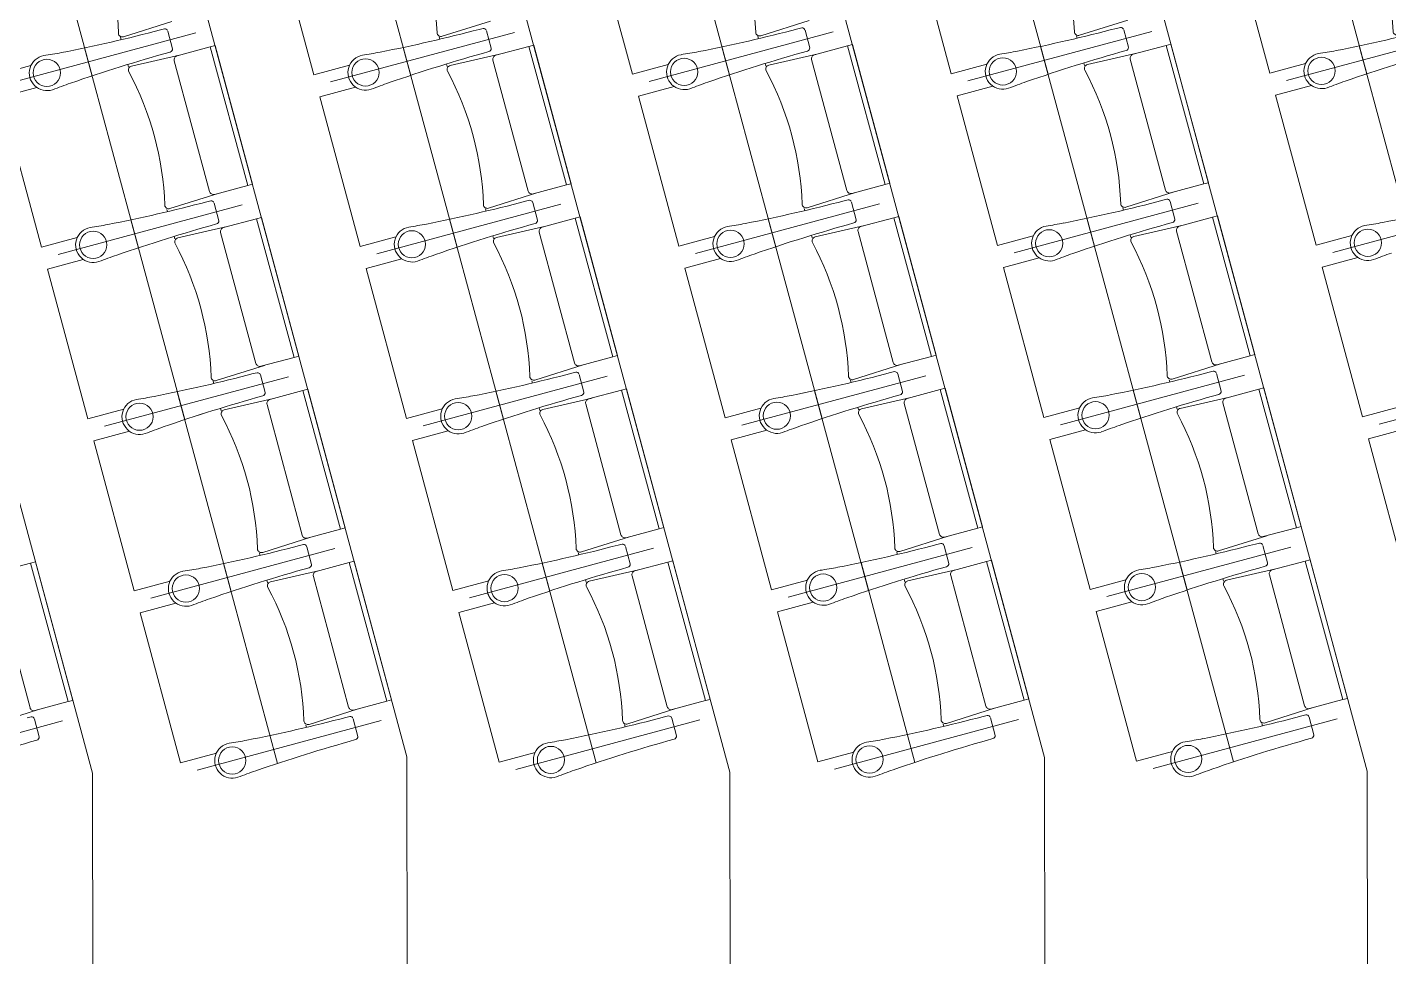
# Model space of a CAD drawing. Header units: millimetres. Extents: x 586 to 1010, y 369 to 668.
# Drawn here: x 696.986 to 701.259, y 479.977 to 482.894 of the extents above; entities that cross this region are included whole.
import ezdxf

# ---------------------------------------------------------------- set-up
doc = ezdxf.new("R2010")
doc.units = ezdxf.units.MM
doc.linetypes.add('CENTER', pattern=[2, 1.25, -0.25, 0.25, -0.25])
doc.linetypes.add('DASHED', pattern=[0.75, 0.5, -0.25])
doc.layers.add('plan line', color=7, linetype='Continuous', lineweight=15)

msp = doc.modelspace()

# ---------------------------------------------------------------- linework, layer by layer
at = {"color": 254, "lineweight": 25}
for points in [[(671.7124, 620.7085), (706.7355, 621.773), (754.2598, 613.8303), (814.6609, 600.1481), (855.7567, 598.0104), (895.0671, 567.0647), (920.0096, 542.0176), (952.0084, 521.2476), (977.2234, 504.6526), (979.6352, 479.2339), (986.3437, 463.8549), (988.7975, 462.3853)], [(654.944, 595.4717), (670.2671, 587.3174), (714.302, 595.1648), (787.0891, 595.1648), (819.3936, 580.9441), (821.0297, 562.8505), (813.4907, 552.7881), (808.7339, 539.6711), (796.4072, 534.7059), (791.0222, 527.249), (791.0222, 507.547), (797.3007, 476.5274), (814.9752, 463.8897), (836.1481, 474.6816), (874.0221, 478.5878), (885.7286, 462.7333), (863.0042, 436.0794), (845.7887, 420.6845), (845.1044, 408.6747)], [(639.2065, 583.4381), (644.7272, 575.638), (657.7961, 553.4401), (668.4043, 543.9291), (682.5178, 548.7307), (692.9838, 555.4778), (711.9339, 556.5828), (734.3456, 532.1334), (750.593, 477.7475), (754.1369, 444.164), (776.4657, 425.4473), (782.6172, 412.2355)]]:
    msp.add_spline(points, degree=3, dxfattribs=at)
at = {"layer": 'plan line'}
for p, q in [((697.1909, 480.5526), (695.6584, 486.2364)), ((698.1775, 480.6046), (696.6585, 486.238)), ((699.1912, 480.5558), (697.6586, 486.2396)), ((698.6588, 486.2411), (700.1792, 480.6025)), ((701.1914, 480.559), (699.6589, 486.2427)), ((697.8855, 482.7454), (697.7586, 483.2159)), ((698.8856, 482.747), (698.7587, 483.2175)), ((699.8857, 482.7486), (699.7589, 483.2191)), ((700.8858, 482.7501), (700.759, 483.2206)), ((697.4169, 482.8892), (697.4044, 482.8861)), ((697.4169, 482.8892), (697.4044, 482.8861)), ((697.4273, 482.882), (697.4419, 482.8267)), ((697.4273, 482.882), (697.4419, 482.8267)), ((698.417, 482.8907), (698.4046, 482.8876)), ((698.417, 482.8907), (698.4046, 482.8876)), ((698.4274, 482.8835), (698.442, 482.8283)), ((698.4274, 482.8835), (698.442, 482.8283)), ((699.4171, 482.8923), (699.4047, 482.8892)), ((699.4171, 482.8923), (699.4047, 482.8892)), ((699.4275, 482.8851), (699.4421, 482.8299)), ((699.4275, 482.8851), (699.4421, 482.8299)), ((700.4173, 482.8939), (700.4048, 482.8908)), ((700.4173, 482.8939), (700.4048, 482.8908)), ((700.4276, 482.8867), (700.4423, 482.8314)), ((700.4276, 482.8867), (700.4423, 482.8314)), ((697.2791, 482.8622), (697.281, 482.8552)), ((698.2793, 482.8638), (698.2812, 482.8568)), ((699.2794, 482.8654), (699.2813, 482.8584)), ((700.2795, 482.867), (700.2814, 482.8599)), ((696.9979, 482.7742), (696.8854, 482.7438)), ((697.302, 482.7776), (697.3042, 482.7694)), ((697.9981, 482.7758), (697.8855, 482.7454)), ((698.3021, 482.7791), (698.3043, 482.771)), ((698.9982, 482.7773), (698.8856, 482.747)), ((699.3022, 482.7807), (699.3044, 482.7726)), ((699.9983, 482.7789), (699.8857, 482.7486)), ((700.3023, 482.7823), (700.3045, 482.7742)), ((700.9984, 482.7805), (700.8858, 482.7501)), ((696.904, 482.6748), (697.0165, 482.7052)), ((697.9041, 482.6764), (698.0167, 482.7067)), ((698.9042, 482.678), (699.0168, 482.7083)), ((699.9043, 482.6795), (700.0169, 482.7099)), ((700.9044, 482.6811), (701.017, 482.7115)), ((697.0308, 482.2043), (696.904, 482.6748)), ((698.031, 482.2059), (697.9041, 482.6764)), ((699.0311, 482.2075), (698.9042, 482.678)), ((700.0312, 482.209), (699.9043, 482.6795)), ((701.0313, 482.2106), (700.9044, 482.6811)), ((697.4246, 482.3227), (697.4265, 482.3157)), ((697.5624, 482.3496), (697.5499, 482.3465)), ((697.5624, 482.3496), (697.5499, 482.3465)), ((697.5727, 482.3424), (697.5874, 482.2872)), ((697.5727, 482.3424), (697.5874, 482.2872)), ((698.4247, 482.3243), (698.4266, 482.3172)), ((698.5625, 482.3512), (698.55, 482.3481)), ((698.5625, 482.3512), (698.55, 482.3481)), ((698.5729, 482.344), (698.5875, 482.2888)), ((698.5729, 482.344), (698.5875, 482.2888)), ((699.4249, 482.3259), (699.4268, 482.3188)), ((699.5626, 482.3528), (699.5502, 482.3497)), ((699.5626, 482.3528), (699.5502, 482.3497)), ((699.573, 482.3456), (699.5876, 482.2903)), ((699.573, 482.3456), (699.5876, 482.2903)), ((700.425, 482.3274), (700.4269, 482.3204)), ((700.5627, 482.3544), (700.5503, 482.3513)), ((700.5627, 482.3544), (700.5503, 482.3513)), ((700.5731, 482.3472), (700.5877, 482.2919)), ((700.5731, 482.3472), (700.5877, 482.2919)), ((697.1434, 482.2347), (697.0308, 482.2043)), ((697.4474, 482.238), (697.4496, 482.2299)), ((698.1435, 482.2362), (698.031, 482.2059)), ((698.4476, 482.2396), (698.4498, 482.2315)), ((699.1437, 482.2378), (699.0311, 482.2075)), ((699.4477, 482.2412), (699.4499, 482.233)), ((700.1438, 482.2394), (700.0312, 482.209)), ((700.4478, 482.2428), (700.45, 482.2346)), ((701.1439, 482.241), (701.0313, 482.2106)), ((697.0495, 482.1353), (697.162, 482.1656)), ((698.0496, 482.1369), (698.1622, 482.1672)), ((699.0497, 482.1384), (699.1623, 482.1688)), ((700.0498, 482.14), (700.1624, 482.1704)), ((701.0499, 482.1416), (701.1625, 482.1719)), ((697.1763, 481.6648), (697.0495, 482.1353)), ((698.1764, 481.6663), (698.0496, 482.1369)), ((699.1766, 481.6679), (699.0497, 482.1384)), ((700.1767, 481.6695), (700.0498, 482.14)), ((701.1768, 481.6711), (701.0499, 482.1416)), ((697.7079, 481.8101), (697.6954, 481.807)), ((697.7079, 481.8101), (697.6954, 481.807)), ((698.708, 481.8117), (698.6955, 481.8086)), ((698.708, 481.8117), (698.6955, 481.8086)), ((699.7081, 481.8133), (699.6956, 481.8102)), ((699.7081, 481.8133), (699.6956, 481.8102)), ((699.7185, 481.8061), (699.7331, 481.7508)), ((699.7185, 481.8061), (699.7331, 481.7508)), ((700.7082, 481.8148), (700.6957, 481.8117)), ((700.7082, 481.8148), (700.6957, 481.8117)), ((700.7186, 481.8076), (700.7332, 481.7524)), ((700.7186, 481.8076), (700.7332, 481.7524)), ((697.5701, 481.7832), (697.572, 481.7761)), ((697.7182, 481.8029), (697.7329, 481.7477)), ((697.7182, 481.8029), (697.7328, 481.7477)), ((698.5702, 481.7848), (698.5721, 481.7777)), ((698.7183, 481.8045), (698.733, 481.7492)), ((698.7183, 481.8045), (698.733, 481.7492)), ((699.5703, 481.7863), (699.5722, 481.7793)), ((700.5704, 481.7879), (700.5723, 481.7809)), ((697.2889, 481.6951), (697.1763, 481.6648)), ((697.5929, 481.6985), (697.5951, 481.6904)), ((698.289, 481.6967), (698.1764, 481.6663)), ((698.593, 481.7001), (698.5952, 481.6919)), ((699.2891, 481.6983), (699.1766, 481.6679)), ((699.5932, 481.7016), (699.5954, 481.6935)), ((700.2893, 481.6999), (700.1767, 481.6695)), ((700.5933, 481.7032), (700.5955, 481.6951)), ((701.2894, 481.7014), (701.1768, 481.6711)), ((697.1949, 481.5957), (697.3075, 481.6261)), ((697.3218, 481.1252), (697.1949, 481.5957)), ((698.1951, 481.5973), (698.3076, 481.6277)), ((698.3219, 481.1268), (698.1951, 481.5973)), ((699.1952, 481.5989), (699.3078, 481.6293)), ((699.322, 481.1284), (699.1952, 481.5989)), ((700.1953, 481.6005), (700.3079, 481.6308)), ((700.3222, 481.13), (700.1953, 481.6005)), ((701.1954, 481.6021), (701.308, 481.6324)), ((701.3223, 481.1316), (701.1954, 481.6021)), ((697.8533, 481.2706), (697.8409, 481.2675)), ((697.8533, 481.2706), (697.8409, 481.2675)), ((697.8637, 481.2634), (697.8783, 481.2081)), ((697.8637, 481.2634), (697.8783, 481.2081)), ((698.8535, 481.2721), (698.841, 481.269)), ((698.8535, 481.2721), (698.841, 481.269)), ((698.8638, 481.2649), (698.8785, 481.2097)), ((698.8638, 481.2649), (698.8785, 481.2097)), ((699.8536, 481.2737), (699.8411, 481.2706)), ((699.8536, 481.2737), (699.8411, 481.2706)), ((699.8639, 481.2665), (699.8786, 481.2113)), ((699.8639, 481.2665), (699.8786, 481.2113)), ((700.8537, 481.2753), (700.8412, 481.2722)), ((700.8537, 481.2753), (700.8412, 481.2722)), ((700.8641, 481.2681), (700.8787, 481.2129)), ((700.8641, 481.2681), (700.8787, 481.2129)), ((697.7156, 481.2437), (697.7175, 481.2366)), ((698.7157, 481.2452), (698.7176, 481.2382)), ((699.7158, 481.2468), (699.7177, 481.2398)), ((700.7159, 481.2484), (700.7178, 481.2413)), ((697.4344, 481.1556), (697.3218, 481.1252)), ((697.7384, 481.159), (697.7406, 481.1508)), ((698.4345, 481.1572), (698.3219, 481.1268)), ((698.7385, 481.1605), (698.7407, 481.1524)), ((699.4346, 481.1587), (699.322, 481.1284)), ((699.7386, 481.1621), (699.7408, 481.154)), ((700.4347, 481.1603), (700.3222, 481.13)), ((700.7388, 481.1637), (700.741, 481.1556)), ((697.3404, 481.0562), (697.453, 481.0866)), ((698.3405, 481.0578), (698.4531, 481.0881)), ((699.3407, 481.0594), (699.4532, 481.0897)), ((700.3408, 481.0609), (700.4533, 481.0913)), ((697.4673, 480.5857), (697.3404, 481.0562)), ((698.4674, 480.5873), (698.3405, 481.0578)), ((699.4675, 480.5889), (699.3407, 481.0594)), ((700.4676, 480.5904), (700.3408, 481.0609)), ((696.9987, 480.7295), (696.9862, 480.7264)), ((697.009, 480.7223), (697.0237, 480.667)), ((697.861, 480.7041), (697.8629, 480.6971)), ((697.9988, 480.731), (697.9863, 480.7279)), ((698.0092, 480.7238), (698.0238, 480.6686)), ((698.8612, 480.7057), (698.8631, 480.6987)), ((698.9989, 480.7326), (698.9865, 480.7295)), ((699.0093, 480.7254), (699.0239, 480.6702)), ((699.8613, 480.7073), (699.8632, 480.7002)), ((699.9991, 480.7342), (699.9866, 480.7311)), ((700.0094, 480.727), (700.0241, 480.6717)), ((700.8614, 480.7089), (700.8633, 480.7018)), ((700.9992, 480.7358), (700.9867, 480.7327)), ((701.0095, 480.7286), (701.0242, 480.6733)), ((697.5798, 480.6161), (697.4673, 480.5857)), ((698.58, 480.6176), (698.4674, 480.5873)), ((699.5801, 480.6192), (699.4675, 480.5889)), ((700.5802, 480.6208), (700.4676, 480.5904)), ((698.195, 469.5381), (698.1775, 480.6046)), ((700.1792, 480.6025), (700.1966, 469.5465)), ((697.2082, 469.587), (697.1909, 480.5526)), ((699.2085, 469.5901), (699.1912, 480.5558)), ((701.2087, 469.5933), (701.1914, 480.559))]:
    msp.add_line(p, q, dxfattribs=at)
at = {"layer": 'plan line', "linetype": 'DASHED', "ltscale": 3}
for p, q in [((697.1899, 482.7419), (697.0208, 483.369)), ((698.19, 482.7434), (698.0209, 483.3706)), ((699.1902, 482.745), (699.021, 483.3722)), ((700.1903, 482.7466), (700.0212, 483.3737)), ((701.1904, 482.7482), (701.0213, 483.3753)), ((698.3355, 482.2039), (698.1664, 482.831)), ((699.3356, 482.2055), (699.1665, 482.8326)), ((700.3357, 482.2071), (700.1666, 482.8342)), ((701.3358, 482.2086), (701.1667, 482.8358)), ((697.3354, 482.2023), (697.1663, 482.8295)), ((697.4809, 481.6628), (697.3118, 482.2899)), ((698.481, 481.6644), (698.3119, 482.2915)), ((699.4811, 481.666), (699.312, 482.2931)), ((700.4812, 481.6675), (700.3121, 482.2947)), ((697.6263, 481.1233), (697.4572, 481.7504)), ((698.6265, 481.1248), (698.4574, 481.752)), ((699.6266, 481.1264), (699.4575, 481.7536)), ((700.6267, 481.128), (700.4576, 481.7551)), ((697.7718, 480.5837), (697.6027, 481.2109)), ((698.7719, 480.5853), (698.6028, 481.2125)), ((699.7721, 480.5869), (699.603, 481.214)), ((700.7722, 480.5885), (700.6031, 481.2156))]:
    msp.add_line(p, q, dxfattribs=at)
at = {"layer": 'plan line', "linetype": 'CENTER', "ltscale": 3}
for p, q in [((697.515, 482.8766), (696.9377, 482.7209)), ((697.515, 482.8766), (696.9377, 482.7209)), ((698.5151, 482.8782), (697.9378, 482.7225)), ((698.5151, 482.8782), (697.9378, 482.7225)), ((699.5153, 482.8797), (698.9379, 482.7241)), ((699.5153, 482.8797), (698.9379, 482.7241)), ((700.5154, 482.8813), (699.9381, 482.7257)), ((700.5154, 482.8813), (699.9381, 482.7257)), ((701.5155, 482.8829), (700.9382, 482.7272)), ((701.5155, 482.8829), (700.9382, 482.7272)), ((697.6605, 482.3371), (697.0832, 482.1814)), ((697.6605, 482.3371), (697.0832, 482.1814)), ((698.6606, 482.3386), (698.0833, 482.183)), ((698.6606, 482.3386), (698.0833, 482.183)), ((699.6607, 482.3402), (699.0834, 482.1845)), ((699.6607, 482.3402), (699.0834, 482.1845)), ((700.6609, 482.3418), (700.0835, 482.1861)), ((700.6609, 482.3418), (700.0835, 482.1861)), ((701.661, 482.3434), (701.0836, 482.1877)), ((701.661, 482.3434), (701.0836, 482.1877)), ((697.806, 481.7975), (697.2287, 481.6419)), ((697.806, 481.7975), (697.2287, 481.6419)), ((698.8061, 481.7991), (698.2288, 481.6434)), ((698.8061, 481.7991), (698.2288, 481.6434)), ((699.8062, 481.8007), (699.2289, 481.645)), ((699.8062, 481.8007), (699.2289, 481.645)), ((700.8063, 481.8023), (700.229, 481.6466)), ((700.8063, 481.8023), (700.229, 481.6466)), ((701.8064, 481.8038), (701.2291, 481.6482)), ((701.8064, 481.8038), (701.2291, 481.6482)), ((697.9515, 481.258), (697.3741, 481.1023)), ((697.9515, 481.258), (697.3741, 481.1023)), ((698.9516, 481.2596), (698.3743, 481.1039)), ((698.9516, 481.2596), (698.3743, 481.1039)), ((699.9517, 481.2612), (699.3744, 481.1055)), ((699.9517, 481.2612), (699.3744, 481.1055)), ((700.9518, 481.2627), (700.3745, 481.1071)), ((700.9518, 481.2627), (700.3745, 481.1071)), ((697.0968, 480.7169), (696.5195, 480.5612)), ((698.0969, 480.7185), (697.5196, 480.5628)), ((699.0971, 480.72), (698.5197, 480.5644)), ((700.0972, 480.7216), (699.5199, 480.566)), ((701.0973, 480.7232), (700.52, 480.5675))]:
    msp.add_line(p, q, dxfattribs=at)
at = {"layer": 'plan line'}
for points in [[(697.3224, 483.3475), (697.168, 483.3119, 0.474715), (697.1594, 483.2943, -0.115865), (697.2724, 482.8752, 0.474715), (697.2887, 482.8644), (697.4397, 482.9122)], [(698.3225, 483.3491), (698.1682, 483.3135, 0.474715), (698.1595, 483.2959, -0.115865), (698.2725, 482.8768, 0.474715), (698.2888, 482.866), (698.4398, 482.9138)], [(699.3226, 483.3506), (699.1683, 483.3151, 0.474715), (699.1596, 483.2975, -0.115865), (699.2726, 482.8784, 0.474715), (699.289, 482.8675), (699.44, 482.9154)], [(700.3227, 483.3522), (700.1684, 483.3167, 0.474715), (700.1597, 483.2991, -0.115865), (700.2727, 482.88, 0.474715), (700.2891, 482.8691), (700.4401, 482.9169)], [(701.3228, 483.3538), (701.1685, 483.3182, 0.474715), (701.1598, 483.3006, -0.115865), (701.2728, 482.8815, 0.474715), (701.2892, 482.8707), (701.4402, 482.9185)], [(697.5601, 482.8328), (697.4568, 482.805, 0.414214), (697.4478, 482.7894), (697.5586, 482.3786, 0.414214), (697.5741, 482.3697), (697.6782, 482.3977), (697.5601, 482.8328)], [(698.5602, 482.8344), (698.4569, 482.8065, 0.414214), (698.448, 482.791), (698.5587, 482.3802, 0.414214), (698.5743, 482.3713), (698.6783, 482.3993), (698.5602, 482.8344)], [(699.5604, 482.836), (699.457, 482.8081, 0.414214), (699.4481, 482.7926), (699.5588, 482.3818, 0.414214), (699.5744, 482.3728), (699.6785, 482.4009), (699.5604, 482.836)], [(700.5605, 482.8375), (700.4571, 482.8097, 0.414214), (700.4482, 482.7941), (700.5589, 482.3834, 0.414214), (700.5745, 482.3744), (700.6786, 482.4025), (700.5605, 482.8375)], [(697.4678, 482.8079), (697.3135, 482.7724, 0.474715), (697.3049, 482.7548, -0.115865), (697.4179, 482.3357, 0.474715), (697.4342, 482.3249), (697.5852, 482.3727)], [(698.468, 482.8095), (698.3137, 482.774, 0.474715), (698.305, 482.7564, -0.115865), (698.418, 482.3373, 0.474715), (698.4343, 482.3264), (698.5853, 482.3743)], [(699.4681, 482.8111), (699.3138, 482.7755, 0.474715), (699.3051, 482.758, -0.115865), (699.4181, 482.3389, 0.474715), (699.4344, 482.328), (699.5854, 482.3758)], [(700.4682, 482.8127), (700.3139, 482.7771, 0.474715), (700.3052, 482.7595, -0.115865), (700.4182, 482.3404, 0.474715), (700.4346, 482.3296), (700.5856, 482.3774)], [(697.7056, 482.2933), (697.6023, 482.2654, 0.414214), (697.5933, 482.2499), (697.7041, 481.8391, 0.414214), (697.7196, 481.8302), (697.8237, 481.8582), (697.7056, 482.2933)], [(698.7057, 482.2949), (698.6024, 482.267, 0.414214), (698.5934, 482.2514), (698.7042, 481.8407, 0.414214), (698.7198, 481.8317), (698.8238, 481.8598), (698.7057, 482.2949)], [(699.7058, 482.2964), (699.6025, 482.2686, 0.414214), (699.5936, 482.253), (699.7043, 481.8423, 0.414214), (699.7199, 481.8333), (699.8239, 481.8614), (699.7058, 482.2964)], [(700.706, 482.298), (700.6026, 482.2702, 0.414214), (700.5937, 482.2546), (700.7044, 481.8439, 0.414214), (700.72, 481.8349), (700.8241, 481.8629), (700.706, 482.298)], [(697.6133, 482.2684), (697.459, 482.2329, 0.474715), (697.4503, 482.2153, -0.115865), (697.5633, 481.7962, 0.474715), (697.5797, 481.7853), (697.7307, 481.8331)], [(698.6134, 482.27), (698.4591, 482.2344, 0.474715), (698.4505, 482.2168, -0.115865), (698.5635, 481.7978, 0.474715), (698.5798, 481.7869), (698.7308, 481.8347)], [(699.6136, 482.2716), (699.4593, 482.236, 0.474715), (699.4506, 482.2184, -0.115865), (699.5636, 481.7993, 0.474715), (699.5799, 481.7885), (699.7309, 481.8363)], [(700.6137, 482.2732), (700.4594, 482.2376, 0.474715), (700.4507, 482.22, -0.115865), (700.5637, 481.8009, 0.474715), (700.58, 481.7901), (700.731, 481.8379)], [(697.7588, 481.7289), (697.6045, 481.6933, 0.474715), (697.5958, 481.6757, -0.115865), (697.7088, 481.2566, 0.474715), (697.7252, 481.2458), (697.8762, 481.2936)], [(697.8511, 481.7537), (697.7477, 481.7259, 0.414214), (697.7388, 481.7103), (697.8495, 481.2996, 0.414214), (697.8651, 481.2906), (697.9692, 481.3187), (697.8511, 481.7537)], [(698.7589, 481.7305), (698.6046, 481.6949, 0.474715), (698.5959, 481.6773, -0.115865), (698.7089, 481.2582, 0.474715), (698.7253, 481.2474), (698.8763, 481.2952)], [(698.8512, 481.7553), (698.7479, 481.7275, 0.414214), (698.7389, 481.7119), (698.8497, 481.3012, 0.414214), (698.8652, 481.2922), (698.9693, 481.3202), (698.8512, 481.7553)], [(699.759, 481.732), (699.6047, 481.6965, 0.474715), (699.5961, 481.6789, -0.115865), (699.7091, 481.2598, 0.474715), (699.7254, 481.2489), (699.8764, 481.2968)], [(699.8513, 481.7569), (699.748, 481.7291, 0.414214), (699.739, 481.7135), (699.8498, 481.3027, 0.414214), (699.8654, 481.2938), (699.9694, 481.3218), (699.8513, 481.7569)], [(700.7592, 481.7336), (700.6048, 481.6981, 0.474715), (700.5962, 481.6805, -0.115865), (700.7092, 481.2614, 0.474715), (700.7255, 481.2505), (700.8765, 481.2983)], [(700.8514, 481.7585), (700.7481, 481.7306, 0.414214), (700.7391, 481.7151), (700.8499, 481.3043, 0.414214), (700.8655, 481.2954), (700.9695, 481.3234), (700.8514, 481.7585)], [(696.9964, 481.2126), (696.8931, 481.1848, 0.414214), (696.8841, 481.1692), (696.9949, 480.7585, 0.414214), (697.0104, 480.7495), (697.1145, 480.7776), (696.9964, 481.2126)], [(697.9965, 481.2142), (697.8932, 481.1864, 0.414214), (697.8843, 481.1708), (697.995, 480.7601, 0.414214), (698.0106, 480.7511), (698.1147, 480.7791), (697.9965, 481.2142)], [(698.9967, 481.2158), (698.8933, 481.188, 0.414214), (698.8844, 481.1724), (698.9951, 480.7616, 0.414214), (699.0107, 480.7527), (699.1148, 480.7807), (698.9967, 481.2158)], [(699.9968, 481.2174), (699.8935, 481.1895, 0.414214), (699.8845, 481.174), (699.9953, 480.7632, 0.414214), (700.0108, 480.7543), (700.1149, 480.7823), (699.9968, 481.2174)], [(700.9969, 481.2189), (700.8936, 481.1911, 0.414214), (700.8846, 481.1755), (700.9954, 480.7648, 0.414214), (701.0109, 480.7558), (701.115, 480.7839), (700.9969, 481.2189)], [(696.9041, 481.1878), (696.7498, 481.1522, 0.474715), (696.7411, 481.1346, -0.115865), (696.8542, 480.7155, 0.474715), (696.8705, 480.7047), (697.0215, 480.7525)], [(697.9043, 481.1894), (697.75, 481.1538, 0.474715), (697.7413, 481.1362, -0.115865), (697.8543, 480.7171, 0.474715), (697.8706, 480.7063), (698.0216, 480.7541)], [(698.9044, 481.1909), (698.7501, 481.1554, 0.474715), (698.7414, 481.1378, -0.115865), (698.8544, 480.7187, 0.474715), (698.8708, 480.7078), (699.0218, 480.7557)], [(699.9045, 481.1925), (699.7502, 481.157, 0.474715), (699.7415, 481.1394, -0.115865), (699.8545, 480.7203, 0.474715), (699.8709, 480.7094), (700.0219, 480.7572)], [(700.9046, 481.1941), (700.7503, 481.1585, 0.474715), (700.7417, 481.1409, -0.115865), (700.8547, 480.7218, 0.474715), (700.871, 480.711), (701.022, 480.7588)]]:
    msp.add_lwpolyline(points, format="xyb", dxfattribs=at)
for points in [[(697.5756, 482.837), (697.6929, 482.4017), (697.6782, 482.3977), (697.5601, 482.8328), (697.5756, 482.837)], [(698.5757, 482.8385), (698.6931, 482.4033), (698.6783, 482.3993), (698.5602, 482.8344), (698.5757, 482.8385)], [(699.5758, 482.8401), (699.6932, 482.4048), (699.6785, 482.4009), (699.5604, 482.836), (699.5758, 482.8401)], [(700.5759, 482.8417), (700.6933, 482.4064), (700.6786, 482.4025), (700.5605, 482.8375), (700.5759, 482.8417)], [(697.721, 482.2974), (697.8384, 481.8622), (697.8237, 481.8582), (697.7056, 482.2933), (697.721, 482.2974)], [(698.7212, 482.299), (698.8385, 481.8637), (698.8238, 481.8598), (698.7057, 482.2949), (698.7212, 482.299)], [(699.7213, 482.3006), (699.8387, 481.8653), (699.8239, 481.8614), (699.7058, 482.2964), (699.7213, 482.3006)], [(700.7214, 482.3022), (700.8388, 481.8669), (700.8241, 481.8629), (700.706, 482.298), (700.7214, 482.3022)], [(700.8669, 481.7626), (700.9842, 481.3274), (700.9695, 481.3234), (700.8514, 481.7585), (700.8669, 481.7626)], [(697.8665, 481.7579), (697.9839, 481.3226), (697.9692, 481.3187), (697.8511, 481.7537), (697.8665, 481.7579)], [(698.8666, 481.7595), (698.984, 481.3242), (698.9693, 481.3202), (698.8512, 481.7553), (698.8666, 481.7595)], [(699.8668, 481.7611), (699.9841, 481.3258), (699.9694, 481.3218), (699.8513, 481.7569), (699.8668, 481.7611)], [(697.0119, 481.2168), (697.1292, 480.7815), (697.1145, 480.7776), (696.9964, 481.2126), (697.0119, 481.2168)], [(698.012, 481.2184), (698.1294, 480.7831), (698.1147, 480.7791), (697.9965, 481.2142), (698.012, 481.2184)], [(699.0121, 481.22), (699.1295, 480.7847), (699.1148, 480.7807), (698.9967, 481.2158), (699.0121, 481.22)], [(700.0122, 481.2215), (700.1296, 480.7863), (700.1149, 480.7823), (699.9968, 481.2174), (700.0122, 481.2215)], [(701.0124, 481.2231), (701.1297, 480.7878), (701.115, 480.7839), (700.9969, 481.2189), (701.0124, 481.2231)]]:
    msp.add_lwpolyline(points, dxfattribs=at)
for centre in [(697.0478, 482.751), (697.0478, 482.751), (698.0479, 482.7525), (698.0479, 482.7525), (699.0481, 482.7541), (699.0481, 482.7541), (700.0482, 482.7557), (700.0482, 482.7557), (701.0483, 482.7573), (701.0483, 482.7573), (697.1933, 482.2114), (697.1933, 482.2114), (698.1934, 482.213), (698.1934, 482.213), (699.1935, 482.2146), (699.1935, 482.2146), (700.1937, 482.2162), (700.1937, 482.2162), (701.1938, 482.2178), (701.1938, 482.2178), (697.3388, 481.6719), (697.3388, 481.6719), (698.3389, 481.6735), (698.3389, 481.6735), (699.339, 481.6751), (699.339, 481.6751), (700.3391, 481.6766), (700.3391, 481.6766), (697.4843, 481.1324), (697.4843, 481.1324), (698.4844, 481.134), (698.4844, 481.134), (699.4845, 481.1355), (699.4845, 481.1355), (700.4846, 481.1371), (700.4846, 481.1371), (697.6297, 480.5929), (698.6299, 480.5944), (699.63, 480.596), (700.6301, 480.5976)]:
    msp.add_circle(centre, 0.0427, dxfattribs=at)
for centre, radius, start, end in [((696.1304, 487.7175), 4.9966, 281.1162, 284.7717), ((696.1304, 487.7175), 4.9966, 281.1162, 284.7717), ((697.418, 482.8799), 0.00935, 23.5288, 96.652), ((697.418, 482.8799), 0.00935, 23.5288, 96.652), ((697.1306, 487.7191), 4.9966, 281.1162, 284.7717), ((697.1306, 487.7191), 4.9966, 281.1162, 284.7717), ((698.4181, 482.8815), 0.00935, 23.5288, 96.652), ((698.4181, 482.8815), 0.00935, 23.5288, 96.652), ((698.1307, 487.7207), 4.9966, 281.1162, 284.7717), ((698.1307, 487.7207), 4.9966, 281.1162, 284.7717), ((699.4182, 482.883), 0.00935, 23.5288, 96.652), ((699.4182, 482.883), 0.00935, 23.5288, 96.652), ((699.1308, 487.7223), 4.9966, 281.1162, 284.7717), ((699.1308, 487.7223), 4.9966, 281.1162, 284.7717), ((700.4183, 482.8846), 0.00935, 23.5288, 96.652), ((700.4183, 482.8846), 0.00935, 23.5288, 96.652), ((700.1309, 487.7238), 4.9966, 281.1162, 284.7717), ((700.1309, 487.7238), 4.9966, 281.1162, 284.7717), ((700.4326, 482.8304), 0.00967, 284.4661, 5.9165), ((700.4326, 482.8304), 0.00967, 284.4661, 5.9165), ((697.0481, 482.7507), 0.0554, 100.5424, 288.5847), ((697.0481, 482.7507), 0.0554, 100.5424, 288.5847), ((696.8986, 483.7901), 0.9947, 278.0552, 281.318), ((696.8986, 483.7901), 0.9947, 278.0552, 281.318), ((698.8633, 477.6827), 5.3287, 105.5499, 109.0735), ((698.8633, 477.6827), 5.3287, 105.5499, 109.0735), ((697.4323, 482.8257), 0.00967, 284.4661, 5.9165), ((697.4323, 482.8257), 0.00967, 284.4661, 5.9165), ((698.0482, 482.7523), 0.0554, 100.5424, 288.5847), ((698.0482, 482.7523), 0.0554, 100.5424, 288.5847), ((697.8987, 483.7916), 0.9947, 278.0552, 281.318), ((697.8987, 483.7916), 0.9947, 278.0552, 281.318), ((699.8634, 477.6843), 5.3287, 105.5499, 109.0735), ((699.8634, 477.6843), 5.3287, 105.5499, 109.0735), ((698.4324, 482.8273), 0.00967, 284.4661, 5.9165), ((698.4324, 482.8273), 0.00967, 284.4661, 5.9165), ((699.0483, 482.7538), 0.0554, 100.5424, 288.5847), ((699.0483, 482.7538), 0.0554, 100.5424, 288.5847), ((698.8988, 483.7932), 0.9947, 278.0552, 281.318), ((698.8988, 483.7932), 0.9947, 278.0552, 281.318), ((700.8635, 477.6859), 5.3287, 105.5499, 109.0735), ((700.8635, 477.6859), 5.3287, 105.5499, 109.0735), ((699.4325, 482.8289), 0.00967, 284.4661, 5.9165), ((699.4325, 482.8289), 0.00967, 284.4661, 5.9165), ((700.0484, 482.7554), 0.0554, 100.5424, 288.5847), ((700.0484, 482.7554), 0.0554, 100.5424, 288.5847), ((699.8989, 483.7948), 0.9947, 278.0552, 281.318), ((699.8989, 483.7948), 0.9947, 278.0552, 281.318), ((701.8637, 477.6875), 5.3287, 105.5499, 109.0735), ((701.8637, 477.6875), 5.3287, 105.5499, 109.0735), ((701.0486, 482.757), 0.0554, 100.5424, 288.5847), ((701.0486, 482.757), 0.0554, 100.5424, 288.5847), ((700.899, 483.7964), 0.9947, 278.0552, 281.318), ((700.899, 483.7964), 0.9947, 278.0552, 281.318), ((702.8638, 477.689), 5.3287, 105.5499, 109.0735), ((702.8638, 477.689), 5.3287, 105.5499, 109.0735), ((698.4594, 478.9965), 3.9554, 109.7628, 110.6309), ((698.4594, 478.9965), 3.9554, 109.7628, 110.6309), ((699.4595, 478.9981), 3.9554, 109.7628, 110.6309), ((699.4595, 478.9981), 3.9554, 109.7628, 110.6309), ((700.4596, 478.9997), 3.9554, 109.7628, 110.6309), ((700.4596, 478.9997), 3.9554, 109.7628, 110.6309), ((701.4598, 479.0012), 3.9554, 109.7628, 110.6309), ((701.4598, 479.0012), 3.9554, 109.7628, 110.6309), ((702.4599, 479.0028), 3.9554, 109.7628, 110.6309), ((702.4599, 479.0028), 3.9554, 109.7628, 110.6309), ((696.2759, 487.178), 4.9966, 281.1162, 284.7717), ((696.2759, 487.178), 4.9966, 281.1162, 284.7717), ((697.5635, 482.3403), 0.00935, 23.5288, 96.652), ((697.5635, 482.3403), 0.00935, 23.5288, 96.652), ((697.2761, 487.1796), 4.9966, 281.1162, 284.7717), ((697.2761, 487.1796), 4.9966, 281.1162, 284.7717), ((698.5636, 482.3419), 0.00935, 23.5288, 96.652), ((698.5636, 482.3419), 0.00935, 23.5288, 96.652), ((698.2762, 487.1812), 4.9966, 281.1162, 284.7717), ((698.2762, 487.1812), 4.9966, 281.1162, 284.7717), ((699.5637, 482.3435), 0.00935, 23.5288, 96.652), ((699.5637, 482.3435), 0.00935, 23.5288, 96.652), ((699.2763, 487.1827), 4.9966, 281.1162, 284.7717), ((699.2763, 487.1827), 4.9966, 281.1162, 284.7717), ((700.5638, 482.3451), 0.00935, 23.5288, 96.652), ((700.5638, 482.3451), 0.00935, 23.5288, 96.652), ((700.2764, 487.1843), 4.9966, 281.1162, 284.7717), ((700.2764, 487.1843), 4.9966, 281.1162, 284.7717), ((697.044, 483.2505), 0.9947, 278.0552, 281.318), ((697.044, 483.2505), 0.9947, 278.0552, 281.318), ((699.0088, 477.1432), 5.3287, 105.5499, 109.0735), ((699.0088, 477.1432), 5.3287, 105.5499, 109.0735), ((697.5778, 482.2862), 0.00967, 284.4661, 5.9165), ((697.5778, 482.2862), 0.00967, 284.4661, 5.9165), ((698.0442, 483.2521), 0.9947, 278.0552, 281.318), ((698.0442, 483.2521), 0.9947, 278.0552, 281.318), ((700.0089, 477.1448), 5.3287, 105.5499, 109.0735), ((700.0089, 477.1448), 5.3287, 105.5499, 109.0735), ((698.5779, 482.2878), 0.00967, 284.4661, 5.9165), ((698.5779, 482.2878), 0.00967, 284.4661, 5.9165), ((699.0443, 483.2537), 0.9947, 278.0552, 281.318), ((699.0443, 483.2537), 0.9947, 278.0552, 281.318), ((701.009, 477.1464), 5.3287, 105.5499, 109.0735), ((701.009, 477.1464), 5.3287, 105.5499, 109.0735), ((699.578, 482.2893), 0.00967, 284.4661, 5.9165), ((699.578, 482.2893), 0.00967, 284.4661, 5.9165), ((700.0444, 483.2553), 0.9947, 278.0552, 281.318), ((700.0444, 483.2553), 0.9947, 278.0552, 281.318), ((702.0091, 477.1479), 5.3287, 105.5499, 109.0735), ((702.0091, 477.1479), 5.3287, 105.5499, 109.0735), ((700.5781, 482.2909), 0.00967, 284.4661, 5.9165), ((700.5781, 482.2909), 0.00967, 284.4661, 5.9165), ((701.0445, 483.2568), 0.9947, 278.0552, 281.318), ((701.0445, 483.2568), 0.9947, 278.0552, 281.318), ((697.1936, 482.2112), 0.0554, 100.5424, 288.5847), ((697.1936, 482.2112), 0.0554, 100.5424, 288.5847), ((698.1937, 482.2127), 0.0554, 100.5424, 288.5847), ((698.1937, 482.2127), 0.0554, 100.5424, 288.5847), ((699.1938, 482.2143), 0.0554, 100.5424, 288.5847), ((699.1938, 482.2143), 0.0554, 100.5424, 288.5847), ((700.1939, 482.2159), 0.0554, 100.5424, 288.5847), ((700.1939, 482.2159), 0.0554, 100.5424, 288.5847), ((701.194, 482.2175), 0.0554, 100.5424, 288.5847), ((701.194, 482.2175), 0.0554, 100.5424, 288.5847), ((698.6049, 478.457), 3.9554, 109.7628, 110.6309), ((698.6049, 478.457), 3.9554, 109.7628, 110.6309), ((699.605, 478.4585), 3.9554, 109.7628, 110.6309), ((699.605, 478.4585), 3.9554, 109.7628, 110.6309), ((700.6051, 478.4601), 3.9554, 109.7628, 110.6309), ((700.6051, 478.4601), 3.9554, 109.7628, 110.6309), ((701.6052, 478.4617), 3.9554, 109.7628, 110.6309), ((701.6052, 478.4617), 3.9554, 109.7628, 110.6309), ((702.6053, 478.4633), 3.9554, 109.7628, 110.6309), ((702.6053, 478.4633), 3.9554, 109.7628, 110.6309), ((696.4214, 486.6385), 4.9966, 281.1162, 284.7717), ((696.4214, 486.6385), 4.9966, 281.1162, 284.7717), ((697.7089, 481.8008), 0.00935, 23.5288, 96.652), ((697.7089, 481.8008), 0.00935, 23.5288, 96.652), ((697.4215, 486.64), 4.9966, 281.1162, 284.7717), ((697.4215, 486.64), 4.9966, 281.1162, 284.7717), ((698.7091, 481.8024), 0.00935, 23.5288, 96.652), ((698.7091, 481.8024), 0.00935, 23.5288, 96.652), ((698.4217, 486.6416), 4.9966, 281.1162, 284.7717), ((698.4216, 486.6416), 4.9966, 281.1162, 284.7717), ((699.7092, 481.804), 0.00935, 23.5288, 96.652), ((699.7092, 481.804), 0.00935, 23.5288, 96.652), ((699.4218, 486.6432), 4.9966, 281.1162, 284.7717), ((699.4218, 486.6432), 4.9966, 281.1162, 284.7717), ((700.7093, 481.8056), 0.00935, 23.5288, 96.652), ((700.7093, 481.8056), 0.00935, 23.5288, 96.652), ((697.339, 481.6716), 0.0554, 100.5424, 288.5847), ((697.339, 481.6716), 0.0554, 100.5424, 288.5847), ((697.1895, 482.711), 0.9947, 278.0552, 281.318), ((697.1895, 482.711), 0.9947, 278.0552, 281.318), ((699.1543, 476.6037), 5.3287, 105.5499, 109.0735), ((699.1542, 476.6037), 5.3287, 105.5499, 109.0735), ((697.7232, 481.7467), 0.00967, 284.4661, 5.9165), ((697.7232, 481.7467), 0.00967, 284.4661, 5.9165), ((698.3392, 481.6732), 0.0554, 100.5424, 288.5847), ((698.3392, 481.6732), 0.0554, 100.5424, 288.5847), ((698.1896, 482.7126), 0.9947, 278.0552, 281.318), ((698.1896, 482.7126), 0.9947, 278.0552, 281.318), ((700.1544, 476.6052), 5.3287, 105.5499, 109.0735), ((700.1544, 476.6052), 5.3287, 105.5499, 109.0735), ((698.7234, 481.7482), 0.00967, 284.4661, 5.9165), ((698.7234, 481.7482), 0.00967, 284.4661, 5.9165), ((699.3393, 481.6748), 0.0554, 100.5424, 288.5847), ((699.3393, 481.6748), 0.0554, 100.5424, 288.5847), ((699.1898, 482.7142), 0.9947, 278.0552, 281.318), ((699.1898, 482.7142), 0.9947, 278.0552, 281.318), ((701.1545, 476.6068), 5.3287, 105.5499, 109.0735), ((701.1545, 476.6068), 5.3287, 105.5499, 109.0735), ((699.7235, 481.7498), 0.00967, 284.4661, 5.9165), ((699.7235, 481.7498), 0.00967, 284.4661, 5.9165), ((700.3394, 481.6764), 0.0554, 100.5424, 288.5847), ((700.3394, 481.6764), 0.0554, 100.5424, 288.5847), ((700.1899, 482.7157), 0.9947, 278.0552, 281.318), ((700.1899, 482.7157), 0.9947, 278.0552, 281.318), ((702.1546, 476.6084), 5.3287, 105.5499, 109.0735), ((702.1546, 476.6084), 5.3287, 105.5499, 109.0735), ((700.7236, 481.7514), 0.00967, 284.4661, 5.9165), ((700.7236, 481.7514), 0.00967, 284.4661, 5.9165), ((698.7504, 477.9174), 3.9554, 109.7628, 110.6309), ((698.7503, 477.9174), 3.9554, 109.7628, 110.6309), ((699.7505, 477.919), 3.9554, 109.7628, 110.6309), ((699.7505, 477.919), 3.9554, 109.7628, 110.6309), ((700.7506, 477.9206), 3.9554, 109.7628, 110.6309), ((700.7506, 477.9206), 3.9554, 109.7628, 110.6309), ((701.7507, 477.9222), 3.9554, 109.7628, 110.6309), ((701.7507, 477.9222), 3.9554, 109.7628, 110.6309), ((696.5669, 486.0989), 4.9966, 281.1162, 284.7717), ((696.5669, 486.0989), 4.9966, 281.1162, 284.7717), ((697.8544, 481.2613), 0.00935, 23.5288, 96.652), ((697.8544, 481.2613), 0.00935, 23.5288, 96.652), ((697.567, 486.1005), 4.9966, 281.1162, 284.7717), ((697.567, 486.1005), 4.9966, 281.1162, 284.7717), ((698.8545, 481.2629), 0.00935, 23.5288, 96.652), ((698.8545, 481.2629), 0.00935, 23.5288, 96.652), ((698.5671, 486.1021), 4.9966, 281.1162, 284.7717), ((698.5671, 486.1021), 4.9966, 281.1162, 284.7717), ((699.8547, 481.2644), 0.00935, 23.5288, 96.652), ((699.8547, 481.2644), 0.00935, 23.5288, 96.652), ((699.5672, 486.1037), 4.9966, 281.1162, 284.7717), ((699.5672, 486.1037), 4.9966, 281.1162, 284.7717), ((700.8548, 481.266), 0.00935, 23.5288, 96.652), ((700.8548, 481.266), 0.00935, 23.5288, 96.652), ((697.8687, 481.2071), 0.00967, 284.4661, 5.9165), ((697.8687, 481.2071), 0.00967, 284.4661, 5.9165), ((698.8688, 481.2087), 0.00967, 284.4661, 5.9165), ((698.8688, 481.2087), 0.00967, 284.4661, 5.9165), ((699.869, 481.2103), 0.00967, 284.4661, 5.9165), ((699.869, 481.2103), 0.00967, 284.4661, 5.9165), ((700.8691, 481.2119), 0.00967, 284.4661, 5.9165), ((700.8691, 481.2119), 0.00967, 284.4661, 5.9165), ((697.4845, 481.1321), 0.0554, 100.5424, 288.5847), ((697.4845, 481.1321), 0.0554, 100.5424, 288.5847), ((697.335, 482.1715), 0.9947, 278.0552, 281.318), ((697.335, 482.1715), 0.9947, 278.0552, 281.318), ((699.2997, 476.0641), 5.3287, 105.5499, 109.0735), ((699.2997, 476.0641), 5.3287, 105.5499, 109.0735), ((698.4847, 481.1337), 0.0554, 100.5424, 288.5847), ((698.4846, 481.1337), 0.0554, 100.5424, 288.5847), ((698.3351, 482.1731), 0.9947, 278.0552, 281.318), ((698.3351, 482.1731), 0.9947, 278.0552, 281.318), ((700.2999, 476.0657), 5.3287, 105.5499, 109.0735), ((700.2999, 476.0657), 5.3287, 105.5499, 109.0735), ((699.4848, 481.1352), 0.0554, 100.5424, 288.5847), ((699.4848, 481.1352), 0.0554, 100.5424, 288.5847), ((699.3352, 482.1746), 0.9947, 278.0552, 281.318), ((699.3352, 482.1746), 0.9947, 278.0552, 281.318), ((701.3, 476.0673), 5.3287, 105.5499, 109.0735), ((701.3, 476.0673), 5.3287, 105.5499, 109.0735), ((700.4849, 481.1368), 0.0554, 100.5424, 288.5847), ((700.4849, 481.1368), 0.0554, 100.5424, 288.5847), ((700.3354, 482.1762), 0.9947, 278.0552, 281.318), ((700.3354, 482.1762), 0.9947, 278.0552, 281.318), ((702.3001, 476.0689), 5.3287, 105.5499, 109.0735), ((702.3001, 476.0689), 5.3287, 105.5499, 109.0735), ((698.8958, 477.3779), 3.9554, 109.7628, 110.6309), ((698.8958, 477.3779), 3.9554, 109.7628, 110.6309), ((699.896, 477.3795), 3.9554, 109.7628, 110.6309), ((699.896, 477.3795), 3.9554, 109.7628, 110.6309), ((700.8961, 477.3811), 3.9554, 109.7628, 110.6309), ((700.8961, 477.3811), 3.9554, 109.7628, 110.6309), ((701.8962, 477.3826), 3.9554, 109.7628, 110.6309), ((701.8962, 477.3826), 3.9554, 109.7628, 110.6309), ((696.9998, 480.7202), 0.00935, 23.5288, 96.652), ((696.7124, 485.5594), 4.9966, 281.1162, 284.7717), ((697.9999, 480.7218), 0.00935, 23.5288, 96.652), ((697.7125, 485.561), 4.9966, 281.1162, 284.7717), ((699, 480.7233), 0.00935, 23.5288, 96.652), ((698.7126, 485.5626), 4.9966, 281.1162, 284.7717), ((700.0001, 480.7249), 0.00935, 23.5288, 96.652), ((699.7127, 485.5641), 4.9966, 281.1162, 284.7717), ((701.0003, 480.7265), 0.00935, 23.5288, 96.652), ((698.4451, 475.523), 5.3287, 105.5499, 109.0735), ((697.014, 480.666), 0.00967, 284.4661, 5.9165), ((697.4805, 481.6319), 0.9947, 278.0552, 281.318), ((699.4452, 475.5246), 5.3287, 105.5499, 109.0735), ((698.0142, 480.6676), 0.00967, 284.4661, 5.9165), ((698.4806, 481.6335), 0.9947, 278.0552, 281.318), ((700.4453, 475.5262), 5.3287, 105.5499, 109.0735), ((699.0143, 480.6692), 0.00967, 284.4661, 5.9165), ((699.4807, 481.6351), 0.9947, 278.0552, 281.318), ((701.4455, 475.5278), 5.3287, 105.5499, 109.0735), ((700.0144, 480.6708), 0.00967, 284.4661, 5.9165), ((700.6304, 480.5973), 0.0554, 100.5424, 288.5847), ((700.4808, 481.6367), 0.9947, 278.0552, 281.318), ((702.4456, 475.5293), 5.3287, 105.5499, 109.0735), ((701.0146, 480.6723), 0.00967, 284.4661, 5.9165), ((697.63, 480.5926), 0.0554, 100.5424, 288.5847), ((698.6301, 480.5941), 0.0554, 100.5424, 288.5847), ((699.6302, 480.5957), 0.0554, 100.5424, 288.5847), ((699.0413, 476.8384), 3.9554, 109.7628, 110.6309), ((700.0414, 476.84), 3.9554, 109.7628, 110.6309), ((701.0416, 476.8415), 3.9554, 109.7628, 110.6309), ((702.0417, 476.8431), 3.9554, 109.7628, 110.6309)]:
    msp.add_arc(centre, radius, start, end, dxfattribs=at)

doc.saveas('drawing.dxf')
